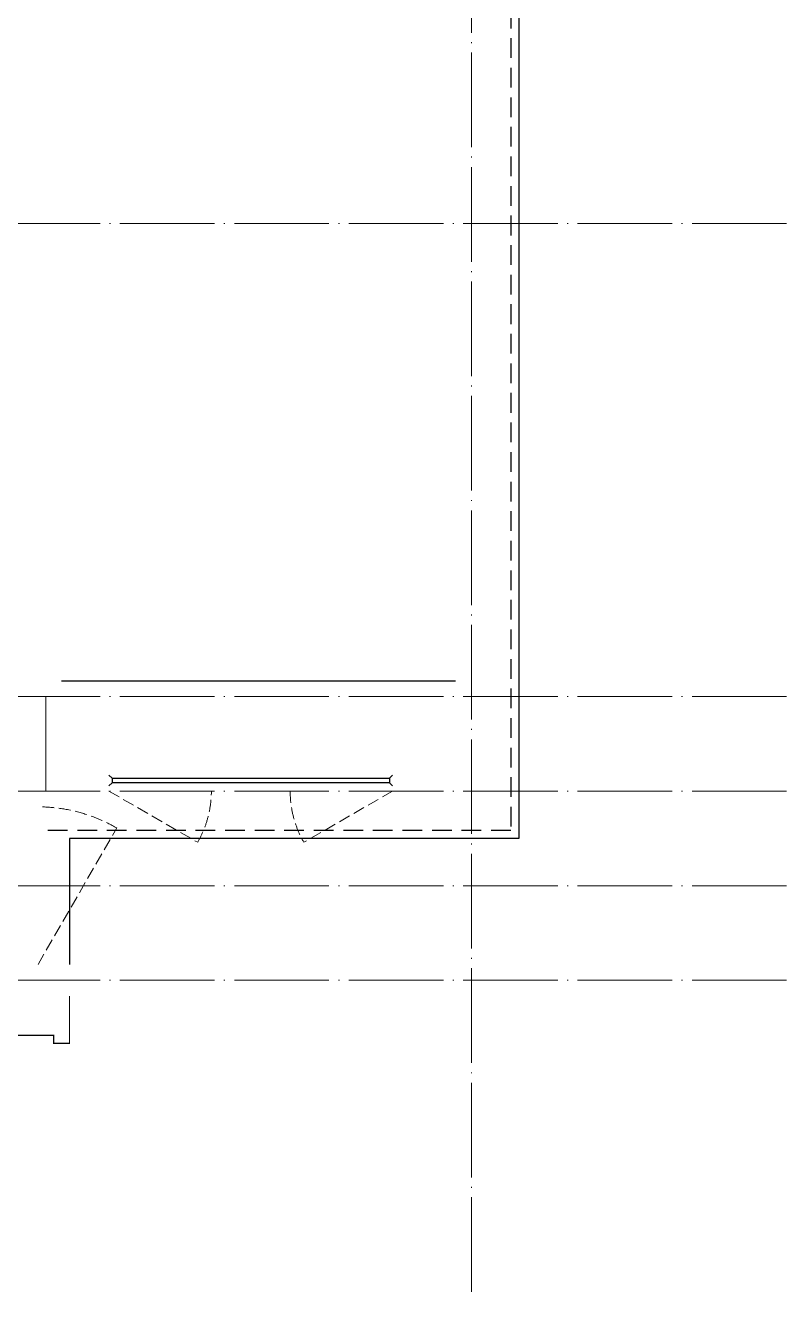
# Model space of a CAD drawing. Extents: x -518115 to 389031, y -231062 to 1628073.
# Drawn here: x 60487 to 65317, y 593449 to 601505 of the extents above; entities that cross this region are included whole.
import ezdxf

# ---------------------------------------------------------------- set-up
doc = ezdxf.new("R2010")
doc.units = 0
doc.header["$LTSCALE"] = 1000
doc.header["$MEASUREMENT"] = 0
for name, pattern in [('DASH', [0.35, 0.25, -0.1]), ('DOTE', [2.42, 2, -0.2, 0.02, -0.2]), ('HIDDEN', [0.375, 0.25, -0.125])]:
    doc.linetypes.add(name, pattern=pattern)
for name, color, linetype in [('3-栏杆1', 135, 'Continuous'), ('3.5方案汇报，与郭总、侯月琴确定户型_t8$0$2020.03.04 -1安徽标准化洋房户型(UA）_t8_t8$0$看线', 154, 'Continuous'), ('看线', 251, 'Continuous')]:
    doc.layers.add(name, color=color, linetype=linetype)
doc.layers.add('DOTE', color=19, linetype='DOTE', lineweight=9)
doc.layers.add('WINDOW', color=144, linetype='Continuous', lineweight=15)

# ---------------------------------------------------------------- blocks, each defined once
blk = doc.blocks.new('HFHFTHFD')
at = {"layer": 'DOTE', "linetype": 'DOTE', "ltscale": 0.3}
for p, q in [((470616.6, 612948.8), (470616.6, 593448.8)), ((472616.6, 600248.8), (418616.6, 600248.8)), ((472616.6, 597248.8), (418616.6, 597248.8)), ((467916.6, 597248.8), (467916.6, 596648.8)), ((472616.6, 596648.8), (418616.6, 596648.8)), ((472616.6, 596048.8), (418616.6, 596048.8)), ((472616.6, 595448.8), (418616.6, 595448.8))]:
    blk.add_line(p, q, dxfattribs=at)

msp = doc.modelspace()

# ---------------------------------------------------------------- linework, layer by layer
at = {"color": 30, "const_width": 8}
msp.add_lwpolyline([(60766.6, 595348.8), (60766.6, 595048.8), (60666.6, 595048.8), (60666.6, 595098.8), (59616.6, 595098.8), (59616.6, 595348.8)], dxfattribs=at)
at = {"layer": '3-栏杆1', "color": 5}
for p, q in [((61036.8, 596731), (61016.6, 596748.8)), ((61016.6, 596748.8), (61036.8, 596731)), ((61036.8, 596701.7), (61016.6, 596681.9)), ((61016.6, 596681.9), (61036.8, 596701.7)), ((61036.8, 596731), (62796.3, 596731)), ((61036.8, 596731), (61036.8, 596701.7)), ((62796.3, 596701.7), (61036.8, 596701.7)), ((62796.3, 596731), (62816.6, 596748.8)), ((62816.6, 596748.8), (62796.3, 596731)), ((62796.3, 596731), (62796.3, 596701.7)), ((62816.6, 596681.9), (62796.3, 596701.7))]:
    msp.add_line(p, q, dxfattribs=at)
at = {"layer": '3.5方案汇报，与郭总、侯月琴确定户型_t8$0$2020.03.04 -1安徽标准化洋房户型(UA）_t8_t8$0$看线', "ltscale": 10}
msp.add_line((60716.6, 597348.8), (63216.6, 597348.8), dxfattribs=at)
at = {"layer": 'WINDOW', "color": 250, "linetype": 'DASH', "ltscale": 0.3}
for points in [[(61016.6, 596648.8), (61579.7, 596324.2, 0.131485), (61666.6, 596648.8)], [(62816.6, 596648.8), (62253.4, 596324.2, -0.131485), (62166.6, 596648.8)], [(60566.6, 595548.8), (61066.6, 596414.8, 0.131652), (60566.6, 596548.8)]]:
    msp.add_lwpolyline(points, format="xyb", dxfattribs=at)
at = {"layer": '看线', "color": 201, "linetype": 'HIDDEN', "ltscale": 0.5}
msp.add_lwpolyline([(53266.6, 608048.8), (53266.6, 606598.8), (55366.6, 606598.8), (55366.6, 605798.8), (61766.6, 605798.8), (61766.6, 604798.8), (63566.6, 604798.8), (63566.6, 596398.8), (60616.6, 596398.8)], dxfattribs=at)
at = {"layer": '看线', "color": 201}
msp.add_lwpolyline([(53316.6, 608048.8), (53316.6, 606648.8), (55416.6, 606648.8), (55416.6, 605848.8), (61816.6, 605848.8), (61816.6, 604848.8), (63616.6, 604848.8), (63616.6, 596348.8), (60766.6, 596348.8)], dxfattribs=at)
at = {"layer": '看线', "color": 202, "ltscale": 0.5}
msp.add_lwpolyline([(60766.6, 596348.8), (60766.6, 595548.8)], dxfattribs=at)

# ---------------------------------------------------------------- block references
msp.add_blockref('HFHFTHFD', (-407300, 0))

doc.saveas('drawing.dxf')
